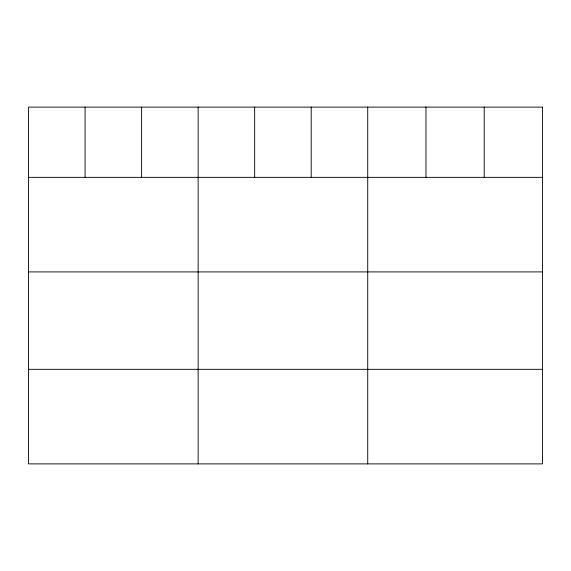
<?xml version="1.0" encoding="UTF-8"?>
<svg xmlns="http://www.w3.org/2000/svg" width="571" height="571" viewBox="0 0 571 571"><rect width="100%" height="100%" fill="white"/><g stroke="black" fill="none" stroke-linecap="round" stroke-linejoin="round"><path stroke-width="0.86" d="M28.55 177.353L542.45 177.353M28.55 271.91L542.45 271.91M28.55 369.33L542.45 369.33M484.208 107.112L484.208 177.353M425.966 107.112L425.966 177.353M367.724 107.112L367.724 463.888M311.195 107.112L311.195 177.353M254.666 107.112L254.666 177.353M198.137 107.112L198.137 463.888M141.608 107.112L141.608 177.353M85.079 107.112L85.079 177.353M542.45 107.112L28.55 107.112L28.55 463.888L542.45 463.888L542.45 107.112"/></g></svg>
